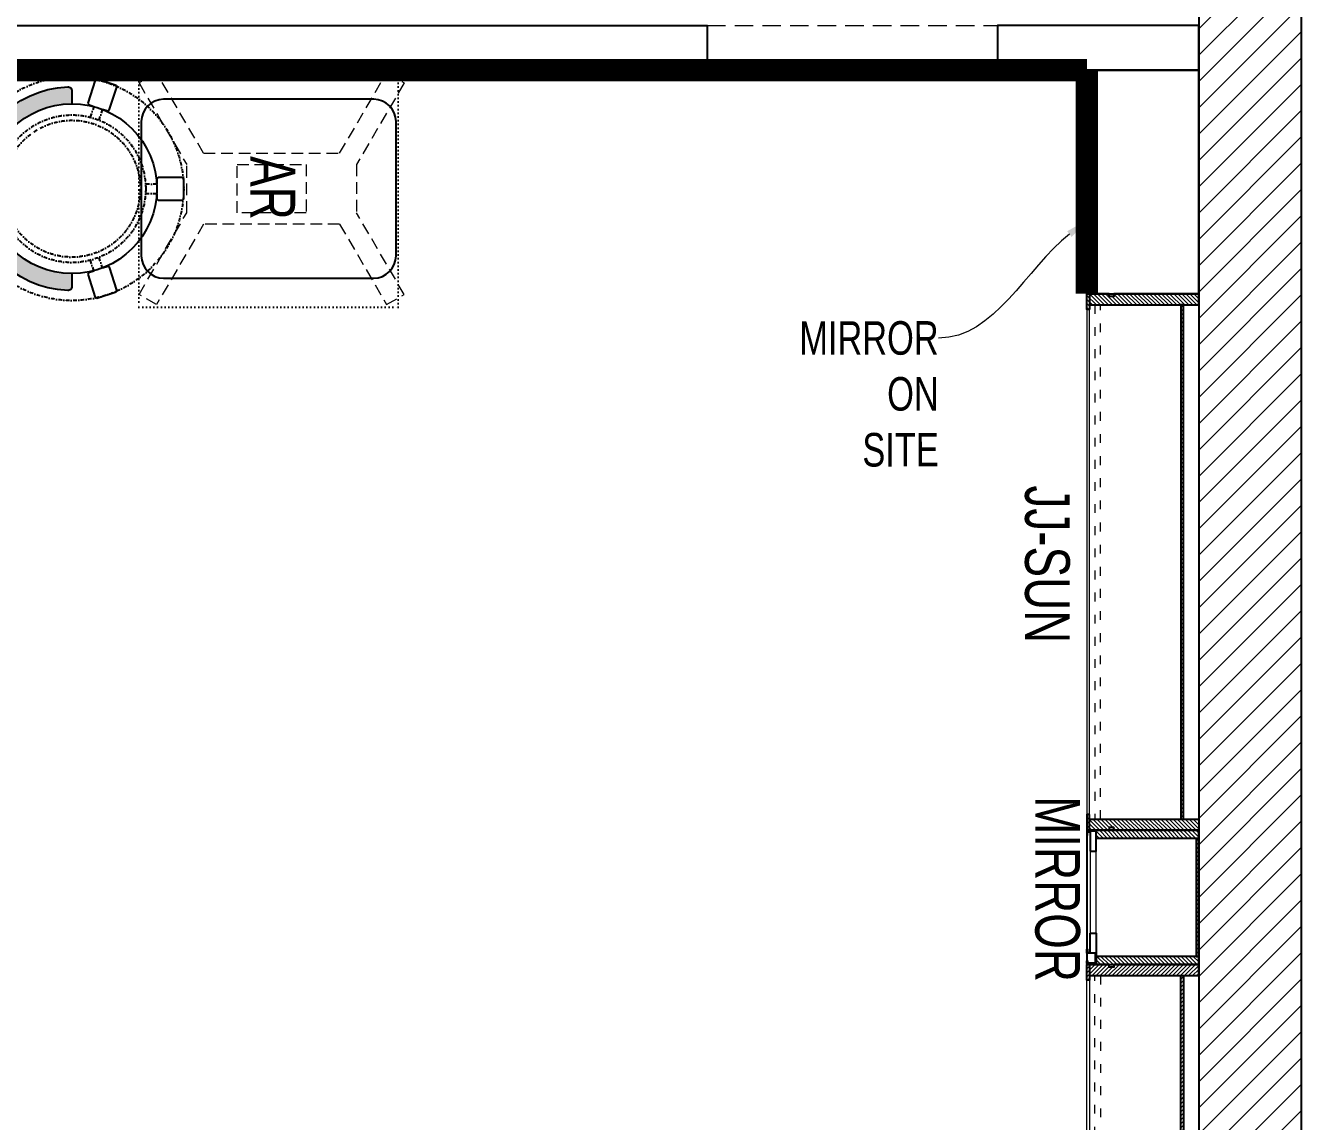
# Model space of a CAD drawing. Header units: feet. Extents: x 2962375 to 2970774, y -5767548 to -5746399.
# Drawn here: x 2967516 to 2970371, y -5757915 to -5755464 of the extents above; entities that cross this region are included whole.
import ezdxf
from ezdxf import colors
from ezdxf.entities.mleader import LeaderData, LeaderLine
from ezdxf.math import Vec2, Vec3

# ---------------------------------------------------------------- set-up
doc = ezdxf.new("R2010")
doc.units = ezdxf.units.FT
doc.header["$LTSCALE"] = 33
doc.header["$MEASUREMENT"] = 0
for name, pattern in [('a_p6_plan_L18$0$HIDDEN', [0.375, 0.25, -0.125]), ('ACAD_ISO03W100', [30, 12, -18]), ('DASHDOT2', [0.5, 0.25, -0.125, 0, -0.125]), ('DOT', [0.25, 0, -0.25]), ('HIDDEN2', [4.7624999999999975, 3.174999999999998, -1.587499999999999])]:
    doc.linetypes.add(name, pattern=pattern)
doc.layers.add('A-WALL', color=1, linetype='Continuous')
for name, color, linetype, lineweight in [('HATCH', 9, 'Continuous', 9), ('LENS-CURTAIN', 5, 'a_p6_plan_L18$0$HIDDEN', 9), ('LENS-DIM', 252, 'Continuous', 5), ('LENS-PARTITION', 21, 'Continuous', 25), ('LENS-TEXT', 31, 'Continuous', 5), ('LENS_TEXT', 31, 'Continuous', 5), ('LK-FF&E FLOOR', 1, 'Continuous', 9), ('LK-FF&E WALL', 1, 'Continuous', 9), ('LK-FLUTTED FINISH', 20, 'Continuous', 30), ('LK-MIRROR', 133, 'Continuous', 13), ('LN-ELEVATION-1', 81, 'Continuous', 25), ('LN-ELEVATION-2', 103, 'Continuous', 20), ('LN-ELEVATION-3', 125, 'Continuous', 18), ('LN-ELEVATION-4', 145, 'Continuous', 13), ('LN-HATCH', 251, 'Continuous', 0), ('PLANO-TXT', 252, 'Continuous', 5)]:
    doc.layers.add(name, color=color, linetype=linetype, lineweight=lineweight)
doc.styles.add('LK TXT', font='GILC____.TTF', dxfattribs={"height": 100})
doc.styles.get("Standard").update_dxf_attribs({"font": 'GILC____.TTF'})

# ---------------------------------------------------------------- blocks, each defined once
blk = doc.blocks.new('A$C85344c99')
at = {"layer": 'LN-HATCH'}
h = blk.add_hatch(dxfattribs=at)
h.set_pattern_fill('ANSI31', color=256, scale=333, angle=180)
h.set_pattern_definition([(225, (-5558163.120870256, 5269426.97874028), (29.43331976689004, -29.43331976689005), [])])
h.paths.add_polyline_path([(4729.75891290605, -19542.76680643111), (4959.758912906051, -19542.76680643111), (4959.758912906051, -13815.76680643111), (4729.75891290605, -13815.76680643111)])
h.paths.add_polyline_path([(4729.75891290605, -13131.76680643111), (4959.758912906051, -13131.76680643111), (4959.758912906051, -7424.766806431114), (4729.75891290605, -7424.766806431114)])
h.paths.add_polyline_path([(4729.758912906982, -6774.766806431114), (4959.758912906982, -6774.766806431114), (4959.758912906982, 225.2331935688853), (4729.758912906982, 225.2331935688853)])
at = {"layer": 'A-WALL'}
blk.add_lwpolyline([(4729.75891290605, -13131.76680643111), (4959.758912906051, -13131.76680643111), (4959.758912906051, -7424.766806431114), (4729.75891290605, -7424.766806431114)], close=True, dxfattribs=at)
blk = doc.blocks.new('AR')
at = {"layer": 'LN-ELEVATION-2', "linetype": 'DOT', "lineweight": 25}
blk.add_lwpolyline([(0, 13.41378593863919), (530, 13.41378593863919), (530, 593.4137859386392), (0, 593.4137859386392)], close=True, dxfattribs=at)
at = {"layer": 'LN-ELEVATION-2', "lineweight": 25}
blk.add_lwpolyline([(465, 68.22063546301797), (465, 538.2206354630179, 0.4142135623730951), (415, 588.2206354630177), (115, 588.2206354630177, 0.4142135623730951), (65, 538.2206354630179), (65, 68.22063546301797, 0.4142135623730951), (115, 18.22063546301797), (415, 18.22063546301797, 0.4142135623730951)], format="xyb", close=True, dxfattribs=at)
at = {"layer": 'LN-ELEVATION-4', "linetype": 'HIDDEN2', "ltscale": 0.25}
for points in [[(185.8456009030342, 448.8780772723258), (5.888936847448348, 554.0078910568263), (28.48512306064368, 593.350836840691), (211.0874861851335, 486.6754184374586)], [(344.154399111867, 448.8780772762837), (524.1110631600021, 554.0078910947777), (501.5148769393563, 593.3508368753828), (318.9125138223171, 486.6754184374586)], [(211.0874861851335, 486.6754184376913), (318.9125138223171, 486.6754184376913)], [(185.8456009030342, 144.472759603057), (185.8456009030342, 448.8780772723258)], [(344.154399111867, 448.8780772762837), (344.154399111867, 144.4727595990989)], [(185.8456009030342, 144.472759603057), (5.888936847448348, 39.34294581855647), (28.48512306064368, 3.46917659e-08), (211.0874861851335, 106.6754184379242)], [(344.154399111867, 144.4727595990989), (524.1110631600021, 39.34294578060508), (501.5148769393563, 0), (318.9125138223171, 106.6754184379242)], [(318.9125138223171, 106.6754184376914), (211.0874861851335, 106.6754184376914)]]:
    blk.add_lwpolyline(points, dxfattribs=at)
blk.add_lwpolyline([(210.8456009030342, 373.9866790841333), (319.154399111867, 373.9866790841333), (319.154399111867, 219.3641577917151), (210.8456009030342, 219.3641577917151)], close=True, dxfattribs=at)
blk = doc.blocks.new('DR STOOL')
at = {"layer": 'HATCH'}
h = blk.add_hatch(dxfattribs=at)
h.set_pattern_fill('ANSI36', color=250, angle=-90.00000000000001)
h.set_pattern_definition([(315, (-227.8099174643867, 917.3997257252777), (6.173926083235043, -1.683798022700468), [7.9375, -1.587499999999999, 0, -1.587499999999999])])
edge = h.paths.add_edge_path()
edge.add_line((-190.0000000041909, 4.511094e-10), (-218.6899174675346, 4.511094e-10))
edge.add_arc((-218.6899174670689, 9.120000000388245), 9.119999999940092, 177.6119845363388, 269.9999999996136, ccw=False)
edge.add_arc((-1.8626451e-09, 3.565219e-10), 228.000000002257, 2.3880154632688004, 177.6119845367313, ccw=False)
edge.add_arc((218.6899174633436, 9.120000000497384), 9.120000000051716, -90.00000000034493, 2.3880154629299, ccw=False)
edge.add_line((218.6899174633436, 4.511094e-10), (190, 4.511094e-10))
edge.add_arc((-1.8626451e-09, 4.511094e-10), 190.000000001979, -1.27e-14, 180)
at = {"layer": 'LN-ELEVATION-1', "color": 1, "ltscale": 100}
for p, q in [((-128.6221585394814, 215.4841044476634), (-165.2704676063731, 189.0243927398114)), ((-124.7228340068832, 214.8545704018979), (-128.6221585394814, 215.4841044476634)), ((-112.6981821293011, 198.1996966340157), (-124.7228340068832, 214.8545704018979)), ((124.7553772013634, 214.9803744515593), (112.5488144652918, 198.2845540212292)), ((128.7014972954057, 215.5933048763618), (124.7553772013634, 214.9803744515593)), ((128.7014972954057, 215.5933048763618), (124.7553772013634, 214.9803744515593)), ((165.1911288509145, 188.915192311113), (128.7014972954057, 215.5933048763618)), ((165.1911288509145, 188.915192311113), (128.7014972954057, 215.5933048763618)), ((-165.2704676063731, 189.0243927398114), (-165.9069543029182, 185.0820035930228)), ((-165.9069543029182, 185.0820035930228), (-153.8003208162263, 168.3135803133482)), ((153.6734594982117, 168.4294150282658), (165.7973639420234, 185.0121775862135)), ((165.7973639420234, 185.0121775862135), (165.1911288509145, 188.915192311113)), ((165.7973639420234, 185.0121775862135), (165.1911288509145, 188.915192311113)), ((-242.9550312487409, -52.24013893969095), (-244.7482102331705, -55.75945052818861)), ((-244.7482102331705, -55.75945052818861), (-230.7800458371639, -98.74904560100549)), ((-191.2928382232785, -35.45407700946089), (-242.9550312487409, -52.24013893969095)), ((-187.9259491492994, -37.1695928365807), (-191.2928382232785, -35.45407700946089)), ((-184.1424400564283, -48.81403796559607), (-187.9259491492994, -37.1695928365807)), ((188.0651108901948, -36.96233201187715), (184.0504167033359, -49.19388854173303)), ((191.3981811110861, -35.27656588272658), (188.0651108901948, -36.96233201187715)), ((243.0100176925771, -52.21682526778022), (191.3981811110861, -35.27656588272658)), ((230.715890809428, -98.7280946081737), (244.8123673382215, -55.78040257930116)), ((244.8123673382215, -55.78040257930116), (243.0100176925771, -52.21682526778022)), ((-227.2218665438704, -100.5620286722478), (-175.5596735184081, -83.7759667420105)), ((-173.8639617776498, -80.4479453730819), (-177.8421125086024, -68.2044548037811)), ((-175.5596735184081, -83.7759667420105), (-173.8639617776498, -80.4479453730819)), ((177.6922140880488, -68.56540505095472), (173.8739495249465, -80.1985000452405)), ((173.8739495249465, -80.1985000452405), (175.5794035866856, -83.5704969359358)), ((175.5794035866856, -83.5704969359358), (227.1912401677109, -100.5107563209894)), ((-230.7800458371639, -98.74904560100549), (-227.2218665438704, -100.5620286722478)), ((227.1912401677109, -100.5107563209894), (230.715890809428, -98.7280946081737)), ((-22.72193054761737, -190.2142363802995), (-25.39390889601782, -192.886214728569)), ((-25.39390889601782, -192.886214728569), (-25.39390889601782, -247.2070584567482)), ((-10.47823652112856, -190.2142363802995), (-22.72193054761737, -190.2142363802995)), ((22.78362171910703, -190.2142363802995), (9.910054048988968, -190.2142363802995)), ((25.42475448176265, -192.8553691428751), (22.78362171910703, -190.2142363802995)), ((25.42475448176265, -247.1762128710543), (25.42475448176265, -192.8553691428751)), ((-25.39390889601782, -247.2070584567482), (-22.60096735274419, -250)), ((-22.60096735274419, -250), (22.60096735274419, -250)), ((22.60096735274419, -250), (25.42475448176265, -247.1762128710543))]:
    blk.add_line(p, q, dxfattribs=at)
at = {"layer": 'LN-ELEVATION-1', "linetype": 'DASHDOT2'}
for p, q in [((-92.92521573789418, 170.8129362839827), (-112.6981821293011, 198.1996966340157)), ((112.5488144652918, 198.2845540212292), (92.69529851106927, 171.1294289919315)), ((-153.8003208162263, 168.3135803133482), (-134.1093360339291, 141.0403694751003)), ((-130.4219571123831, 140.4450534014686), (-119.9844727469608, 147.9808124662595)), ((-119.9844727469608, 147.9808124662595), (-105.3687285655178, 126.9741353208374)), ((-103.4542870586738, 159.9154408004979), (-93.52748446213081, 167.0824927485227)), ((-88.15393704269081, 139.4771787207864), (-103.4542870586738, 159.9154408004979)), ((-93.52748446213081, 167.0824927485227), (-92.92521573789418, 170.8129362839827)), ((103.6608748426661, 159.8406005539291), (88.19885099539533, 139.4487815762331)), ((92.69529851106927, 171.1294289919315), (93.26858203159645, 167.4385604566923)), ((93.26858203159645, 167.4385604566923), (103.6608748426661, 159.8406005539291)), ((105.4096150295809, 126.94019481352), (120.1194891873747, 147.8074627162714)), ((120.1194891873747, 147.8074627162714), (130.0033113472163, 140.5812532722048)), ((133.7372852512635, 141.1612321265929), (153.6734594982117, 168.4294150282658)), ((-134.1093360339291, 141.0403694751003), (-130.4219571123831, 140.4450534014686)), ((130.0033113472163, 140.5812532722048), (133.7372852512635, 141.1612321265929)), ((-159.954806596972, -40.49024384317454), (-184.1424400564283, -48.81403796559607)), ((184.0504167033359, -49.19388854173303), (159.8786162491887, -40.79004861696012)), ((-177.8421125086024, -68.2044548037811), (-153.4148110738024, -60.73628028803068)), ((153.3006618716754, -61.02382378749462), (177.6922140880488, -68.56540505095472)), ((-10.92024635523557, -164.6382343793375), (-10.47823652112856, -190.2142363802995)), ((9.910054048988968, -190.2142363802995), (10.35584833659231, -164.674698740353))]:
    blk.add_line(p, q, dxfattribs=at)
at = {"layer": 'LN-ELEVATION-1', "color": 1, "ltscale": 100}
blk.add_lwpolyline([(-190.0000000023283, 0), (-218.6899174656719, 0, -0.4264743413925903), (-227.8019973598421, 9.5, -0.959166304662544), (227.8019973593764, 9.5, -0.4264743413925903), (218.6899174647406, 0), (190.0000000013969, 0)], format="xyb", dxfattribs=at)
at = {"layer": 'LN-ELEVATION-1', "linetype": 'DASHDOT2'}
for radius in [250, 165, 153]:
    blk.add_circle((0, 0), radius, dxfattribs=at)
at = {"layer": 'LN-ELEVATION-1', "color": 1, "ltscale": 100}
blk.add_circle((0, 0), 190, dxfattribs=at)
blk = doc.blocks.new('JJ SH 1200')
at = {"layer": 'LN-HATCH', "ltscale": 0.5}
h = blk.add_hatch(dxfattribs=at)
h.set_pattern_fill('ANSI31', color=256, scale=2)
h.set_pattern_definition([(45, (4097187.330767878, 1708800.267299229), (-4.490128060534575, 4.490128060534575), [])])
h.paths.add_polyline_path([(792.0591651862488, 220), (792.0591651862488, 30), (786.0591651862486, 30), (786.0591651862486, 20), (792.0591651862488, 20), (792.0591651862488, -24), (767.0591651862488, -24), (767.0591651862488, 220)])
h.paths.add_polyline_path([(-382.9408348137513, 180), (767.0591651862488, 180), (767.0591651862488, 186), (-382.9408348137513, 186)])
h.paths.add_polyline_path([(757.0591651862486, -24), (757.0591651862486, -30), (792.0591651862488, -30), (792.0591651862488, -24)])
h.paths.add_polyline_path([(-407.9408348137512, 220), (-407.9408348137512, 30), (-401.9408348137512, 30), (-401.9408348137512, 20), (-407.9408348137512, 20), (-407.9408348137512, -24), (-382.9408348137513, -24), (-382.9408348137513, 220)])
h.paths.add_polyline_path([(-372.9408348137513, -24), (-372.9408348137513, -30), (-407.9408348137512, -30), (-407.9408348137512, -24)])
at = {"layer": 'LN-ELEVATION-1', "ltscale": 0.5}
for points in [[(-407.9408348137512, 220), (-407.9408348137512, 30), (-401.9408348137512, 30), (-401.9408348137512, 20), (-407.9408348137512, 20), (-407.9408348137512, -24), (-382.9408348137513, -24), (-382.9408348137513, 220)], [(792.0591651862488, 220), (792.0591651862488, 30), (786.0591651862486, 30), (786.0591651862486, 20), (792.0591651862488, 20), (792.0591651862488, -24), (767.0591651862488, -24), (767.0591651862488, 220)], [(-382.9408348137513, 180), (767.0591651862488, 180), (767.0591651862488, 186), (-382.9408348137513, 186)], [(-372.9408348137513, -24), (-372.9408348137513, -30), (-407.9408348137512, -30), (-407.9408348137512, -24)], [(757.0591651862486, -24), (757.0591651862486, -30), (792.0591651862488, -30), (792.0591651862488, -24)]]:
    blk.add_lwpolyline(points, close=True, dxfattribs=at)
at = {"layer": 'LN-ELEVATION-3', "ltscale": 0.5}
for p, q in [((767.0591651862488, 220), (-382.9408348137513, 220)), ((757.0591651862486, -24), (-372.9408348137513, -24)), ((-372.9408348137513, -30), (757.0591651862486, -30))]:
    blk.add_line(p, q, dxfattribs=at)
at = {"layer": 'LN-ELEVATION-4', "linetype": 'ACAD_ISO03W100', "ltscale": 0.05}
blk.add_lwpolyline([(767.0591651862488, 0), (-382.9408348137513, 0), (-382.9408348137513, -12), (767.0591651862488, -12)], close=True, dxfattribs=at)
blk = doc.blocks.new('MIRROR')
at = {"layer": 'LN-HATCH', "ltscale": 0.5}
h = blk.add_hatch(dxfattribs=at)
h.set_pattern_fill('ANSI31', color=256, scale=2)
h.set_pattern_definition([(45, (4060433.741624544, 1708720.786904081), (-4.490128060534575, 4.490128060534575), [])])
h.paths.add_polyline_path([(212.944788963403, 101.3407590774622), (230.944788963403, 101.3407590774622), (230.944788963403, -127.6592409225377), (212.944788963403, -127.6592409225377)])
h.paths.add_polyline_path([(230.944788963403, 95.34075907746227), (494.9447889634027, 95.34075907746227), (494.9447889634027, 101.3407590774622), (230.944788963403, 101.3407590774622)])
h.paths.add_polyline_path([(512.9447889634027, 101.3407590774622), (494.9447889634027, 101.3407590774622), (494.9447889634027, -127.6592409225377), (512.9447889634027, -127.6592409225377)])
at = {"layer": 'Defpoints'}
blk.add_lwpolyline([(512.9447889634027, 101.3407590774622), (212.944788963403, 101.3407590774622), (212.944788963403, -148.6592409225377), (512.9447889634027, -148.6592409225377)], close=True, dxfattribs=at)
at = {"layer": 'LN-ELEVATION-1'}
for points in [[(212.944788963403, 101.3407590774622), (230.944788963403, 101.3407590774622), (230.944788963403, -127.6592409225377), (212.944788963403, -127.6592409225377)], [(230.944788963403, 95.34075907746227), (494.9447889634027, 95.34075907746227), (494.9447889634027, 101.3407590774622), (230.944788963403, 101.3407590774622)], [(512.9447889634027, 101.3407590774622), (494.9447889634027, 101.3407590774622), (494.9447889634027, -127.6592409225377), (512.9447889634027, -127.6592409225377)], [(259.944788963403, -141.6592409225377), (259.944788963403, -127.6592409225377), (214.944788963403, -127.6592409225377), (214.944788963403, -148.6592409225377), (223.944788963403, -148.6592409225377), (223.944788963403, -147.1592409225377), (216.444788963403, -147.1592409225377), (216.444788963403, -141.6592409225377)], [(442.944788963403, -141.6592409225377), (442.944788963403, -127.6592409225377), (487.9447889634028, -127.6592409225377), (487.9447889634028, -148.6592409225377), (478.9447889634026, -148.6592409225377), (478.9447889634026, -147.1592409225377), (486.4447889634027, -147.1592409225377), (486.4447889634027, -141.6592409225377)], [(504.944788963403, -148.6592409225377), (504.944788963403, -147.1592409225377), (509.444788963403, -147.1592409225377), (509.444788963403, -129.1592409225377), (487.9447889634028, -129.1592409225377), (487.9447889634028, -127.6592409225377), (510.9447889634028, -127.6592409225377), (510.9447889634028, -148.6592409225377)]]:
    blk.add_lwpolyline(points, close=True, dxfattribs=at)
at = {"layer": 'LN-ELEVATION-2', "color": 4, "lineweight": 0}
blk.add_lwpolyline([(216.444788963403, -141.6592409225377), (486.4447889634027, -141.6592409225377), (486.4447889634027, -147.1592409225377), (216.444788963403, -147.1592409225377)], close=True, dxfattribs=at)
at = {"layer": 'LN-ELEVATION-2'}
blk.add_lwpolyline([(259.944788963403, -141.6592409225377), (442.944788963403, -141.6592409225377), (442.944788963403, -127.6592409225377), (259.944788963403, -127.6592409225377)], close=True, dxfattribs=at)
at = {"layer": 'LN-ELEVATION-4', "ltscale": 0.5}
blk.add_line((478.9447889634026, -148.6592409225377), (223.944788963403, -148.6592409225377), dxfattribs=at)

msp = doc.modelspace()

# ---------------------------------------------------------------- linework, layer by layer
at = {"layer": 'LENS-CURTAIN', "ltscale": 5}
msp.add_lwpolyline([(2969040.597603365, -5755463.546559107), (2969690.597603365, -5755463.546559107), (2969690.597603365, -5755563.546477256), (2969040.597603365, -5755563.546477256)], close=True, dxfattribs=at)
at = {"layer": 'LENS-PARTITION'}
for points in [[(2969040.597603365, -5755563.546477256), (2966656.97798106, -5755563.546477256), (2966656.97798106, -5755463.546559107), (2969040.597603365, -5755463.546559107)], [(2969690.597603365, -5755563.546477256), (2970140.597603365, -5755563.546477256), (2970140.597603365, -5755463.546477256), (2969690.597603365, -5755463.546477256)], [(2969890.597603365, -5756063.546477256), (2970140.597603366, -5756063.546477256), (2970140.597603366, -5755563.546477256), (2969890.597603365, -5755563.546477256)]]:
    msp.add_lwpolyline(points, close=True, dxfattribs=at)
at = {"layer": 'LK-FLUTTED FINISH', "linetype": 'ACAD_ISO03W100', "ltscale": 0.05, "const_width": 50}
msp.add_lwpolyline([(2969890.597603365, -5755563.546477256), (2962842.597603365, -5755563.546477256)], dxfattribs=at)
at = {"layer": 'LK-MIRROR', "linetype": 'ACAD_ISO03W100', "ltscale": 0.05, "const_width": 50}
msp.add_lwpolyline([(2969890.597603365, -5755563.546477256), (2969890.597603365, -5756063.546477256)], dxfattribs=at)

# ---------------------------------------------------------------- block references
at = {"layer": 'LENS-DIM', "color": 2}
msp.add_blockref('A$C85344c99', (2965410.838690459, -5747311.779670825), dxfattribs=at)
at = {"layer": 'LK-FF&E FLOOR', "rotation": 90}
for name, p in [('AR', (2968363.074903284, -5756093.546477257)), ('DR STOOL', (2967619.661117344, -5755828.546477256))]:
    msp.add_blockref(name, p, dxfattribs=at)
at = {"layer": 'LK-FF&E WALL', "rotation": 270}
for name, p in [('JJ SH 1200', (2969920.597603365, -5756471.48731207)), ('MIRROR', (2970039.256844288, -5757050.601688292))]:
    msp.add_blockref(name, p, dxfattribs=at)
at = {"layer": 'LK-FF&E WALL', "xscale": -1, "rotation": 270}
msp.add_blockref('JJ SH 1200', (2969920.597603365, -5758355.605642442), dxfattribs=at)

# ---------------------------------------------------------------- texts
at = {"layer": 'LENS-TEXT', "color": 0, "linetype": 'Continuous', "ltscale": 3, "insert": (2968069.145561402, -5755826.889440349), "char_height": 100, "attachment_point": 5, "rotation": 270, "style": 'LK TXT'}
msp.add_mtext_dynamic_manual_height_columns('AR', width=237.4408088319178, gutter_width=12.5, heights=[0], dxfattribs=at)
at = {"layer": 'LENS_TEXT', "linetype": 'Continuous', "ltscale": 3, "insert": (2969824.335147198, -5757394.862693451), "char_height": 99.99999999999996, "width": 324.4738372093022, "attachment_point": 5, "rotation": 270, "style": 'LK TXT'}
msp.add_mtext('{\\C7;MIRROR}', dxfattribs=at)
at = {"layer": 'PLANO-TXT', "linetype": 'Continuous', "ltscale": 3, "insert": (2969801.410266742, -5756668.676204908), "char_height": 99.99999999999996, "width": 443.3094203502025, "attachment_point": 5, "rotation": 270, "style": 'LK TXT'}
msp.add_mtext('JJ-SUN', dxfattribs=at)

# ---------------------------------------------------------------- leaders
at = {"layer": 'LENS-TEXT', "color": 0, "linetype": 'Continuous', "ltscale": 3}
ml = msp.add_multileader_mtext('Standard', dxfattribs=at)
ml.set_content('\\pxqr,t3;{\\C0;MIRROR ON SITE}', color=1)
ml.set_leader_properties(color=256, linetype='ByLayer', lineweight=-1)
ml.build(insert=Vec2(0, 0))
ml.multileader.update_dxf_attribs({"leader_type": 2, "dogleg_length": 0.36, "arrow_head_size": 50})
ctx = ml.context
ctx.base_point, ctx.char_height, ctx.arrow_head_size, ctx.landing_gap_size, ctx.plane_origin, ctx.plane_x_axis, ctx.plane_y_axis = Vec3(2969308.848428612, -5756162.973760438), 75, 50, 0.09, Vec3(2963715.543860622, -5757658.872646529), Vec3(0.9999993982722358, 0.0010970210418018), Vec3(-0.0010970210418018, 0.9999993982722358)
ctx.text_align_type = 2
notes = []
notes.append((ctx, [(1, (1, 1, 0), (2969559.188423324, -5756162.699132032), (-0.9999993982722358, -0.0010970210418018), 0.3600000000000003, [(1, [(2969890.597603365, -5755898.923284566)], 0, [])])]))
ctx.mtext.insert, ctx.mtext.text_direction, ctx.mtext.rotation, ctx.mtext.width, ctx.mtext.alignment, ctx.mtext.flow_direction = Vec3(2969558.69674716, -5756124.709096224), Vec3(0.9999993982722358, 0.0010970210418018), 0.0010970212618378, 289.5442082885826, 3, 5
for ctx, leaders in notes:
    for number, flags, end, landing, length, lines in leaders:
        leader = LeaderData()
        leader.index, (leader.has_last_leader_line, leader.has_dogleg_vector, leader.attachment_direction) = number, flags
        leader.last_leader_point, leader.dogleg_vector, leader.dogleg_length = Vec3(end), Vec3(landing), length
        for number, points, colour, breaks in lines:
            line = LeaderLine()
            line.index, line.vertices, line.color, line.breaks = number, Vec3.list(points), colors.encode_raw_color(colour), breaks
            leader.lines.append(line)
        ctx.leaders.append(leader)

doc.saveas('drawing.dxf')
